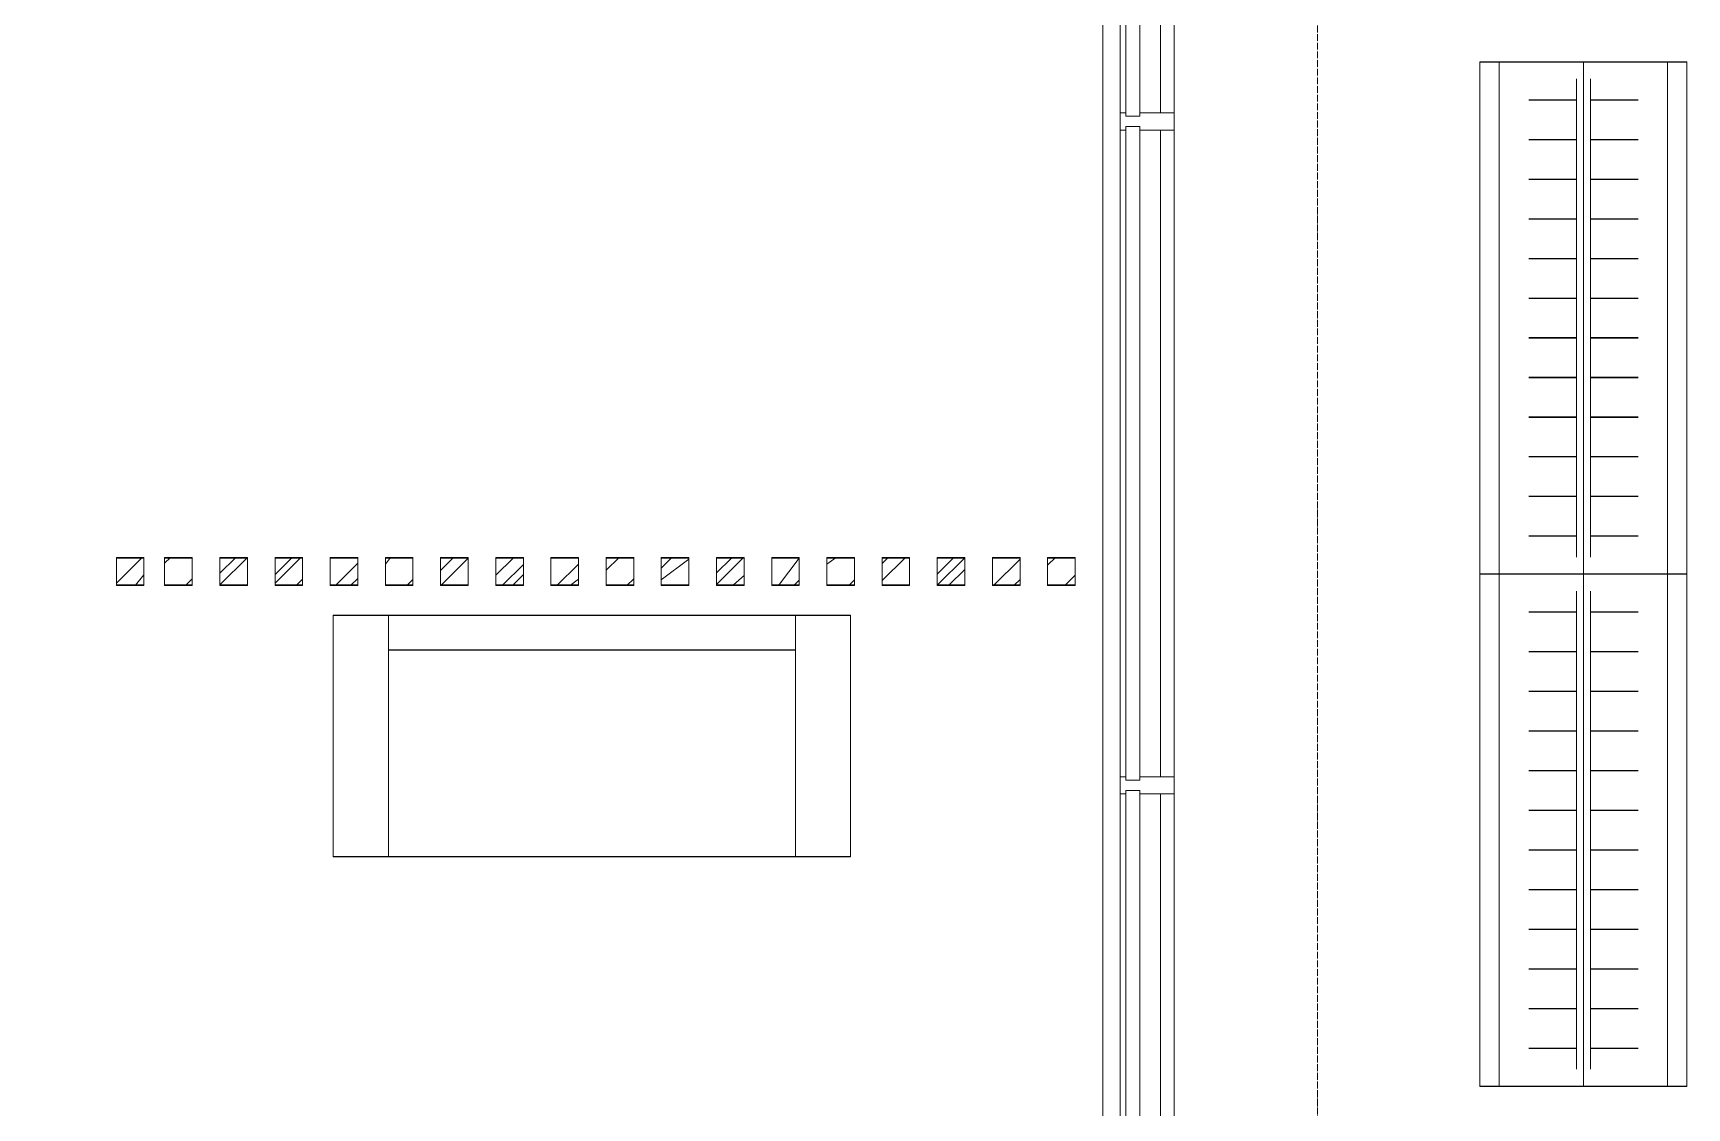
# Model space of a CAD drawing. Header units: millimetres. Extents: x -32 to 417638015, y -35 to 175284279.
# Drawn here: x 416291581 to 416296376, y 175235273 to 175238390 of the extents above; entities that cross this region are included whole.
import ezdxf

# ---------------------------------------------------------------- set-up
doc = ezdxf.new("R2010")
doc.units = ezdxf.units.MM
doc.linetypes.add('ADSK_Линия сетки', pattern=[25, 20, -2.5, 0, -2.5])
for name, color, linetype, lineweight in [('_ЭМ_ТХобщее_слой', 7, 'Continuous', 30), ('Витраж', 7, 'Continuous', 9), ('Ограждение', 7, 'Continuous', 9), ('Оси', 253, 'Continuous', 9), ('Панели витража', 7, 'Continuous', 9), ('Перекрытие', 7, 'Continuous', 18), ('ТХ', 5, 'Continuous', 0), ('ШТРИХОВКА', 252, 'Continuous', 15)]:
    doc.layers.add(name, color=color, linetype=linetype, lineweight=lineweight)
doc.layers.add('ЭОМ_Лотки рабочие', color=5, linetype='Continuous')

# ---------------------------------------------------------------- blocks, each defined once
blk = doc.blocks.new('ТХ 1 этаж.')
at = {"layer": 'Ограждение', "true_color": 0x939598}
h = blk.add_hatch(dxfattribs=at)
h.set_pattern_fill('FP_23', color=252, style=0, pattern_type=2)
h.set_pattern_definition([(45, (7413.678869795811, -1367.477550412412), (-106.0660171779821, 106.0660171779821), [])])
h.paths.add_polyline_path([(25989.35694040495, 3722.754045388079), (26069.35694040492, 3722.754045388079), (26069.35694040492, 3802.754045388137), (25989.35694040495, 3802.754045388137)])
h.paths.add_polyline_path([(35660.67886979587, 3722.754045388079), (35660.67886979587, 3802.754045388079), (35580.67886979587, 3802.754045388079), (35580.67886979587, 3722.754045388079)])
h.paths.add_polyline_path([(26469.35694040498, 3722.754045388079), (26549.35694040495, 3722.754045388079), (26549.35694040495, 3802.754045388137), (26469.35694040498, 3802.754045388137)])
h.paths.add_polyline_path([(26949.35694040495, 3722.754045388079), (27029.35694040492, 3722.754045388079), (27029.35694040492, 3802.754045388137), (26949.35694040495, 3802.754045388137)])
h.paths.add_polyline_path([(36140.67886979587, 3722.754045388079), (36140.67886979587, 3802.754045388079), (36060.6788697959, 3802.754045388079), (36060.6788697959, 3722.754045388079)])
h.paths.add_polyline_path([(26229.35694040498, 3722.754045388079), (26229.35694040498, 3802.754045388137), (26149.35694040492, 3802.754045388137), (26149.35694040492, 3722.754045388079)])
h.paths.add_polyline_path([(36255.37198221427, 3722.754045388079), (36300.67886979584, 3722.754045388079), (36300.67886979584, 3802.754045388079), (36220.67886979587, 3802.754045388079), (36220.67886979587, 3722.754045388079)])
h.paths.add_polyline_path([(35820.67886979587, 3722.754045388079), (35820.67886979587, 3802.754045388079), (35740.6788697959, 3802.754045388079), (35740.6788697959, 3722.754045388079)])
h.paths.add_polyline_path([(26389.35694040492, 3722.754045388079), (26389.35694040492, 3802.754045388137), (26309.35694040495, 3802.754045388137), (26309.35694040495, 3722.754045388079)])
h.paths.add_polyline_path([(26789.35694040498, 3722.754045388079), (26869.35694040495, 3722.754045388079), (26869.35694040495, 3802.754045388137), (26789.35694040498, 3802.754045388137)])
h.paths.add_polyline_path([(35980.67886979584, 3722.754045388079), (35980.67886979584, 3802.754045388079), (35900.67886979587, 3802.754045388079), (35900.67886979587, 3722.754045388079)])
h.paths.add_polyline_path([(36860.67886979584, 3722.754045388079), (36940.67886979587, 3722.754045388079), (36940.67886979587, 3802.754045388079), (36860.67886979584, 3802.754045388079)])
h.paths.add_polyline_path([(26629.35694040495, 3722.754045388079), (26709.35694040492, 3722.754045388079), (26709.35694040492, 3802.754045388137), (26629.35694040495, 3802.754045388137)])
h.paths.add_polyline_path([(37020.67886979584, 3722.754045388079), (37100.67886979587, 3722.754045388079), (37100.67886979587, 3802.754045388079), (37020.67886979584, 3802.754045388079)])
h.paths.add_polyline_path([(37260.67886979587, 3722.754045388079), (37260.67886979587, 3802.754045388079), (37180.67886979584, 3802.754045388079), (37180.67886979584, 3722.754045388079)])
h.paths.add_polyline_path([(27749.35694040498, 3722.754045388079), (27829.35694040495, 3722.754045388079), (27829.35694040495, 3802.754045388079), (27749.35694040498, 3802.754045388079)])
h.paths.add_polyline_path([(36620.67886979584, 3722.754045388079), (36620.67886979584, 3802.754045388079), (36540.67886979587, 3802.754045388079), (36540.67886979587, 3722.754045388079)])
h.paths.add_polyline_path([(27909.35694040492, 3722.754045388079), (27989.35694040492, 3722.754045388079), (27989.35694040492, 3802.754045388079), (27909.35694040492, 3802.754045388079)])
h.paths.add_polyline_path([(28069.35694040498, 3722.754045388079), (28149.35694040495, 3722.754045388079), (28149.35694040495, 3802.754045388079), (28069.35694040498, 3802.754045388079)])
h.paths.add_polyline_path([(36780.67886979587, 3722.754045388079), (36780.67886979587, 3802.754045388079), (36700.6788697959, 3802.754045388079), (36700.6788697959, 3722.754045388079)])
h.paths.add_polyline_path([(28389.35694040495, 3722.754045388079), (28469.35694040492, 3722.754045388079), (28469.35694040492, 3802.754045388079), (28389.35694040495, 3802.754045388079)])
h.paths.add_polyline_path([(36460.67886979587, 3722.754045388079), (36460.67886979587, 3802.754045388079), (36380.67886979587, 3802.754045388079), (36380.67886979587, 3722.754045388079)])
h.paths.add_polyline_path([(28229.35694040492, 3722.754045388079), (28309.35694040492, 3722.754045388079), (28309.35694040492, 3802.754045388079), (28229.35694040492, 3802.754045388079)])
h.paths.add_polyline_path([(34780.67886979584, 3722.754045388079), (34860.6788697959, 3722.754045388079), (34860.6788697959, 3802.754045388079), (34780.67886979584, 3802.754045388079)])
h.paths.add_polyline_path([(28549.35694040492, 3722.754045388079), (28629.35694040492, 3722.754045388079), (28629.35694040492, 3802.754045388079), (28549.35694040492, 3802.754045388079)])
h.paths.add_polyline_path([(35180.6788697959, 3722.754045388079), (35180.6788697959, 3802.754045388079), (35100.6788697959, 3802.754045388079), (35100.6788697959, 3722.754045388079)])
h.paths.add_polyline_path([(27269.35694040492, 3722.754045388079), (27349.35694040492, 3722.754045388079), (27349.35694040492, 3802.754045388079), (27269.35694040492, 3802.754045388079)])
h.paths.add_polyline_path([(35340.67886979584, 3722.754045388079), (35340.67886979584, 3802.754045388079), (35260.67886979587, 3802.754045388079), (35260.67886979587, 3722.754045388079)])
h.paths.add_polyline_path([(27109.35694040498, 3722.754045388079), (27189.35694040495, 3722.754045388079), (27189.35694040495, 3802.754045388079), (27109.35694040498, 3802.754045388079)])
h.paths.add_polyline_path([(35500.67886979587, 3722.754045388079), (35500.67886979587, 3802.754045388079), (35420.6788697959, 3802.754045388079), (35420.6788697959, 3722.754045388079)])
h.paths.add_polyline_path([(27589.35694040492, 3722.754045388079), (27669.35694040492, 3722.754045388079), (27669.35694040492, 3802.754045388079), (27589.35694040492, 3802.754045388079)])
h.paths.add_polyline_path([(35020.67886979584, 3722.754045388079), (35020.67886979584, 3802.754045388079), (34940.67886979587, 3802.754045388079), (34940.67886979587, 3722.754045388079)])
h.paths.add_polyline_path([(34560.67886979587, 3722.754045388079), (34560.67886979587, 3802.754045388079), (34480.6788697959, 3802.754045388079), (34480.6788697959, 3722.754045388079), (34539.42844598548, 3722.754045388079)])
h.paths.add_polyline_path([(27429.35694040498, 3722.754045388079), (27509.35694040495, 3722.754045388079), (27509.35694040495, 3802.754045388079), (27429.35694040498, 3802.754045388079)])
h.paths.add_polyline_path([(34700.67886979587, 3722.754045388079), (34700.67886979587, 3802.754045388079), (34620.67886979587, 3802.754045388079), (34620.67886979587, 3722.754045388079)])
at = {"color": 252, "lineweight": 0, "true_color": 0x939598}
for p, q in [((38734.31006990746, 5240.754045387555), (38434.31006990746, 5240.754045387555)), ((38434.31006990746, 5240.754045387555), (38434.31006990746, 3755.754045387788)), ((38434.31006990746, 5240.754045387555), (38734.31006990746, 5240.754045387555)), ((38490.31006990746, 3755.754045387788), (38490.31006990746, 5240.754045387555)), ((38734.31006990746, 5240.754045387555), (38734.31006990746, 3755.754045387788)), ((38734.31006990746, 5240.754045387555), (38734.31006990746, 3755.754045387788)), ((38734.31006990746, 3755.754045387788), (38734.31006990746, 5240.754045387555)), ((38734.31006990746, 3755.754045387788), (38734.31006990746, 5240.754045387555)), ((38734.31006990746, 5240.754045387555), (39034.31006990746, 5240.754045387555)), ((39034.31006990746, 5240.754045387555), (38734.31006990746, 5240.754045387555)), ((38978.31006990746, 3755.754045387788), (38978.31006990746, 5240.754045387555)), ((39034.31006990746, 5240.754045387555), (39034.31006990746, 3755.754045387788)), ((38714.31006990746, 3805.754045387788), (38714.31006990746, 5190.754045387788)), ((38754.31006990746, 3805.754045387788), (38754.31006990746, 5190.754045387788)), ((38714.31006990746, 5130.754045387788), (38575.68765527196, 5130.754045387788)), ((38754.31006990746, 5130.754045387788), (38892.93248454295, 5130.754045387788)), ((38714.31006990746, 5015.754045387788), (38575.68765527196, 5015.754045387788)), ((38754.31006990746, 5015.754045387788), (38892.93248454295, 5015.754045387788)), ((38714.31006990746, 4900.754045387788), (38575.68765527196, 4900.754045387788)), ((38754.31006990746, 4900.754045387788), (38892.93248454295, 4900.754045387788)), ((38714.31006990746, 4785.754045387788), (38575.68765527196, 4785.754045387788)), ((38754.31006990746, 4785.754045387788), (38892.93248454295, 4785.754045387788)), ((38714.31006990746, 4670.754045387788), (38575.68765527196, 4670.754045387788)), ((38754.31006990746, 4670.754045387788), (38892.93248454295, 4670.754045387788)), ((38714.31006990746, 4555.754045387788), (38575.68765527196, 4555.754045387788)), ((38754.31006990746, 4555.754045387788), (38892.93248454295, 4555.754045387788)), ((38714.31006990746, 4440.754045387788), (38575.68765527196, 4440.754045387788)), ((38754.31006990746, 4440.754045387788), (38892.93248454295, 4440.754045387788)), ((38714.31006990746, 4325.754045387788), (38575.68765527196, 4325.754045387788)), ((38754.31006990746, 4325.754045387788), (38892.93248454295, 4325.754045387788)), ((38714.31006990746, 4210.754045387788), (38575.68765527196, 4210.754045387788)), ((38754.31006990746, 4210.754045387788), (38892.93248454295, 4210.754045387788)), ((38714.31006990746, 4095.754045387788), (38575.68765527196, 4095.754045387788)), ((38754.31006990746, 4095.754045387788), (38892.93248454295, 4095.754045387788)), ((38714.31006990746, 3980.754045387788), (38575.68765527196, 3980.754045387788)), ((38754.31006990746, 3980.754045387788), (38892.93248454295, 3980.754045387788)), ((38714.31006990746, 3865.754045387788), (38575.68765527196, 3865.754045387788)), ((38754.31006990746, 3865.754045387788), (38892.93248454295, 3865.754045387788)), ((38734.31006990743, 3755.754045387788), (38434.31006990743, 3755.754045387788)), ((38434.31006990743, 3755.754045387788), (38434.31006990743, 2270.754045388021)), ((38434.31006990743, 3755.754045387788), (38734.31006990743, 3755.754045387788)), ((38734.31006990746, 3755.754045387788), (38434.31006990746, 3755.754045387788)), ((38490.31006990743, 2270.754045388021), (38490.31006990743, 3755.754045387788)), ((38734.31006990743, 3755.754045387788), (38734.31006990743, 2270.754045388021)), ((38734.31006990743, 3755.754045387788), (38734.31006990743, 2270.754045388021)), ((38734.31006990743, 2270.754045388021), (38734.31006990743, 3755.754045387788)), ((38734.31006990743, 2270.754045388021), (38734.31006990743, 3755.754045387788)), ((38734.31006990743, 3755.754045387788), (39034.31006990743, 3755.754045387788)), ((39034.31006990743, 3755.754045387788), (38734.31006990743, 3755.754045387788)), ((38734.31006990746, 3755.754045387788), (39034.31006990746, 3755.754045387788)), ((38978.31006990743, 2270.754045388021), (38978.31006990743, 3755.754045387788)), ((39034.31006990743, 3755.754045387788), (39034.31006990743, 2270.754045388021)), ((38714.31006990743, 2320.754045388021), (38714.31006990743, 3705.754045388021)), ((38754.31006990743, 2320.754045388021), (38754.31006990743, 3705.754045388021)), ((38714.31006990743, 3645.754045388021), (38575.68765527193, 3645.754045388021)), ((38754.31006990743, 3645.754045388021), (38892.93248454292, 3645.754045388021)), ((38714.31006990743, 3530.754045388021), (38575.68765527193, 3530.754045388021)), ((38754.31006990743, 3530.754045388021), (38892.93248454292, 3530.754045388021)), ((38714.31006990743, 3415.754045388021), (38575.68765527193, 3415.754045388021)), ((38754.31006990743, 3415.754045388021), (38892.93248454292, 3415.754045388021)), ((38714.31006990743, 3300.754045388021), (38575.68765527193, 3300.754045388021)), ((38754.31006990743, 3300.754045388021), (38892.93248454292, 3300.754045388021)), ((38714.31006990743, 3185.754045388021), (38575.68765527193, 3185.754045388021)), ((38754.31006990743, 3185.754045388021), (38892.93248454292, 3185.754045388021)), ((38714.31006990743, 3070.754045388021), (38575.68765527193, 3070.754045388021)), ((38754.31006990743, 3070.754045388021), (38892.93248454292, 3070.754045388021)), ((38714.31006990743, 2955.754045388021), (38575.68765527193, 2955.754045388021)), ((38754.31006990743, 2955.754045388021), (38892.93248454292, 2955.754045388021)), ((38714.31006990743, 2840.754045388021), (38575.68765527193, 2840.754045388021)), ((38754.31006990743, 2840.754045388021), (38892.93248454292, 2840.754045388021)), ((38714.31006990743, 2725.754045388021), (38575.68765527193, 2725.754045388021)), ((38754.31006990743, 2725.754045388021), (38892.93248454292, 2725.754045388021)), ((38714.31006990743, 2610.754045388021), (38575.68765527193, 2610.754045388021)), ((38754.31006990743, 2610.754045388021), (38892.93248454292, 2610.754045388021)), ((38714.31006990743, 2495.754045388021), (38575.68765527193, 2495.754045388021)), ((38754.31006990743, 2495.754045388021), (38892.93248454292, 2495.754045388021)), ((38714.31006990743, 2380.754045388021), (38575.68765527193, 2380.754045388021)), ((38754.31006990743, 2380.754045388021), (38892.93248454292, 2380.754045388021)), ((38734.31006990743, 2270.754045388021), (38434.31006990743, 2270.754045388021)), ((38734.31006990743, 2270.754045388021), (39034.31006990743, 2270.754045388021))]:
    blk.add_line(p, q, dxfattribs=at)
at = {"layer": 'Ограждение', "color": 252, "lineweight": 18, "true_color": 0x939598}
for p, q in [((34560.67886979587, 3802.754045388079), (34480.67886979587, 3802.754045388079)), ((34480.67886979587, 3802.754045388079), (34480.67886979587, 3722.754045388079)), ((34560.67886979587, 3722.754045388079), (34560.67886979587, 3802.754045388079)), ((34700.67886979584, 3802.754045388079), (34620.67886979584, 3802.754045388079)), ((34620.67886979584, 3802.754045388079), (34620.67886979584, 3722.754045388079)), ((34700.67886979584, 3722.754045388079), (34700.67886979584, 3802.754045388079)), ((34860.67886979587, 3802.754045388079), (34780.67886979581, 3802.754045388079)), ((34780.67886979581, 3802.754045388079), (34780.67886979581, 3722.754045388079)), ((34860.67886979587, 3722.754045388079), (34860.67886979587, 3802.754045388079)), ((35020.67886979581, 3802.754045388079), (34940.67886979584, 3802.754045388079)), ((34940.67886979584, 3802.754045388079), (34940.67886979584, 3722.754045388079)), ((35020.67886979581, 3722.754045388079), (35020.67886979581, 3802.754045388079)), ((35180.67886979587, 3802.754045388079), (35100.67886979587, 3802.754045388079)), ((35100.67886979587, 3802.754045388079), (35100.67886979587, 3722.754045388079)), ((35180.67886979587, 3722.754045388079), (35180.67886979587, 3802.754045388079)), ((35340.67886979581, 3802.754045388079), (35260.67886979584, 3802.754045388079)), ((35260.67886979584, 3802.754045388079), (35260.67886979584, 3722.754045388079)), ((35340.67886979581, 3722.754045388079), (35340.67886979581, 3802.754045388079)), ((35500.67886979587, 3802.754045388079), (35420.67886979587, 3802.754045388079)), ((35420.67886979587, 3802.754045388079), (35420.67886979587, 3722.754045388079)), ((35500.67886979587, 3722.754045388079), (35500.67886979587, 3802.754045388079)), ((35660.67886979581, 3802.754045388079), (35580.67886979584, 3802.754045388079)), ((35580.67886979584, 3802.754045388079), (35580.67886979584, 3722.754045388079)), ((35660.67886979581, 3722.754045388079), (35660.67886979581, 3802.754045388079)), ((35820.67886979584, 3802.754045388079), (35740.67886979587, 3802.754045388079)), ((35740.67886979587, 3802.754045388079), (35740.67886979587, 3722.754045388079)), ((35820.67886979584, 3722.754045388079), (35820.67886979584, 3802.754045388079)), ((35980.67886979581, 3802.754045388079), (35900.67886979584, 3802.754045388079)), ((35900.67886979584, 3802.754045388079), (35900.67886979584, 3722.754045388079)), ((35980.67886979581, 3722.754045388079), (35980.67886979581, 3802.754045388079)), ((36140.67886979584, 3802.754045388079), (36060.67886979587, 3802.754045388079)), ((36060.67886979587, 3802.754045388079), (36060.67886979587, 3722.754045388079)), ((36140.67886979584, 3722.754045388079), (36140.67886979584, 3802.754045388079)), ((36300.67886979581, 3802.754045388079), (36220.67886979584, 3802.754045388079)), ((36220.67886979584, 3802.754045388079), (36220.67886979584, 3722.754045388079)), ((36300.67886979581, 3722.754045388079), (36300.67886979581, 3802.754045388079)), ((36460.67886979584, 3802.754045388079), (36380.67886979587, 3802.754045388079)), ((36380.67886979587, 3802.754045388079), (36380.67886979587, 3722.754045388079)), ((36460.67886979584, 3722.754045388079), (36460.67886979584, 3802.754045388079)), ((36620.67886979581, 3802.754045388079), (36540.67886979581, 3802.754045388079)), ((36540.67886979581, 3802.754045388079), (36540.67886979581, 3722.754045388079)), ((36620.67886979581, 3722.754045388079), (36620.67886979581, 3802.754045388079)), ((36780.67886979584, 3802.754045388079), (36700.67886979587, 3802.754045388079)), ((36700.67886979587, 3802.754045388079), (36700.67886979587, 3722.754045388079)), ((36780.67886979584, 3722.754045388079), (36780.67886979584, 3802.754045388079)), ((36940.67886979584, 3802.754045388079), (36860.67886979581, 3802.754045388079)), ((36860.67886979581, 3802.754045388079), (36860.67886979581, 3722.754045388079)), ((36940.67886979584, 3722.754045388079), (36940.67886979584, 3802.754045388079)), ((37100.67886979584, 3802.754045388079), (37020.67886979581, 3802.754045388079)), ((37020.67886979581, 3802.754045388079), (37020.67886979581, 3722.754045388079)), ((37100.67886979584, 3722.754045388079), (37100.67886979584, 3802.754045388079)), ((37260.67886979584, 3802.754045388079), (37180.67886979581, 3802.754045388079)), ((37180.67886979581, 3802.754045388079), (37180.67886979581, 3722.754045388079)), ((37260.67886979584, 3722.754045388079), (37260.67886979584, 3802.754045388079)), ((34480.67886979587, 3722.754045388079), (34560.67886979587, 3722.754045388079)), ((34620.67886979584, 3722.754045388079), (34700.67886979584, 3722.754045388079)), ((34780.67886979581, 3722.754045388079), (34860.67886979587, 3722.754045388079)), ((34940.67886979584, 3722.754045388079), (35020.67886979581, 3722.754045388079)), ((35100.67886979587, 3722.754045388079), (35180.67886979587, 3722.754045388079)), ((35260.67886979584, 3722.754045388079), (35340.67886979581, 3722.754045388079)), ((35420.67886979587, 3722.754045388079), (35500.67886979587, 3722.754045388079)), ((35580.67886979584, 3722.754045388079), (35660.67886979581, 3722.754045388079)), ((35740.67886979587, 3722.754045388079), (35820.67886979584, 3722.754045388079)), ((35900.67886979584, 3722.754045388079), (35980.67886979581, 3722.754045388079)), ((36060.67886979587, 3722.754045388079), (36140.67886979584, 3722.754045388079)), ((36220.67886979584, 3722.754045388079), (36300.67886979581, 3722.754045388079)), ((36380.67886979587, 3722.754045388079), (36460.67886979584, 3722.754045388079)), ((36540.67886979581, 3722.754045388079), (36620.67886979581, 3722.754045388079)), ((36700.67886979587, 3722.754045388079), (36780.67886979584, 3722.754045388079)), ((36860.67886979581, 3722.754045388079), (36940.67886979584, 3722.754045388079)), ((37020.67886979581, 3722.754045388079), (37100.67886979584, 3722.754045388079)), ((37180.67886979581, 3722.754045388079), (37260.67886979584, 3722.754045388079))]:
    blk.add_line(p, q, dxfattribs=at)
at = {"layer": 'ТХ', "color": 252, "true_color": 0x939598}
for p, q in [((35269.35694040492, 2936.012538513751), (35269.35694040492, 3636.012538513751)), ((36449.35694040492, 2936.012538513751), (36449.35694040492, 3636.012538513751)), ((36449.35694040492, 3536.012538513751), (35269.35694040492, 3536.012538513751))]:
    blk.add_line(p, q, dxfattribs=at)
blk.add_lwpolyline([(36609.35694040492, 3636.012538513751), (35109.35694040492, 3636.012538513751), (35109.35694040492, 2936.012538513751), (36609.35694040492, 2936.012538513751)], close=True, dxfattribs=at)
blk = doc.blocks.new('1 этаж')
at = {"layer": 'Ограждение'}
h = blk.add_hatch(dxfattribs=at)
h.set_pattern_fill('FP_23', color=8, style=0, pattern_type=2)
h.set_pattern_definition([(45, (557.2005734382547, 188.9018102923583), (-106.0660171779821, 106.0660171779821), [])])
h.paths.add_polyline_path([(19132.87864404739, 5279.13340609286), (19212.87864404737, 5279.13340609286), (19212.87864404737, 5359.133406092911), (19132.87864404739, 5359.133406092911)])
h.paths.add_polyline_path([(28804.2005734383, 5279.13340609286), (28804.2005734383, 5359.133406092833), (28724.20057343831, 5359.133406092833), (28724.20057343831, 5279.13340609286)])
h.paths.add_polyline_path([(19612.87864404742, 5279.13340609286), (19692.8786440474, 5279.13340609286), (19692.8786440474, 5359.133406092911), (19612.87864404742, 5359.133406092911)])
h.paths.add_polyline_path([(20092.87864404738, 5279.13340609286), (20172.87864404736, 5279.13340609286), (20172.87864404736, 5359.133406092911), (20092.87864404738, 5359.133406092911)])
h.paths.add_polyline_path([(29284.20057343832, 5279.13340609286), (29284.20057343832, 5359.133406092833), (29204.20057343834, 5359.133406092833), (29204.20057343834, 5279.13340609286)])
h.paths.add_polyline_path([(19372.87864404741, 5279.13340609286), (19372.87864404741, 5359.133406092911), (19292.87864404735, 5359.133406092911), (19292.87864404735, 5279.13340609286)])
h.paths.add_polyline_path([(29398.89368585673, 5279.13340609286), (29444.20057343828, 5279.13340609286), (29444.20057343828, 5359.133406092833), (29364.2005734383, 5359.133406092833), (29364.2005734383, 5279.13340609286)])
h.paths.add_polyline_path([(28964.20057343832, 5279.13340609286), (28964.20057343832, 5359.133406092833), (28884.20057343834, 5359.133406092833), (28884.20057343834, 5279.13340609286)])
h.paths.add_polyline_path([(19532.87864404737, 5279.13340609286), (19532.87864404737, 5359.133406092911), (19452.87864404739, 5359.133406092911), (19452.87864404739, 5279.13340609286)])
h.paths.add_polyline_path([(19932.87864404742, 5279.13340609286), (20012.8786440474, 5279.13340609286), (20012.8786440474, 5359.133406092911), (19932.87864404742, 5359.133406092911)])
h.paths.add_polyline_path([(29124.20057343828, 5279.13340609286), (29124.20057343828, 5359.133406092833), (29044.20057343831, 5359.133406092833), (29044.20057343831, 5279.13340609286)])
h.paths.add_polyline_path([(30004.20057343829, 5279.13340609286), (30084.20057343831, 5279.13340609286), (30084.20057343831, 5359.133406092833), (30004.20057343829, 5359.133406092833)])
h.paths.add_polyline_path([(19772.87864404738, 5279.13340609286), (19852.87864404737, 5279.13340609286), (19852.87864404737, 5359.133406092911), (19772.87864404738, 5359.133406092911)])
h.paths.add_polyline_path([(30164.20057343829, 5279.13340609286), (30244.20057343831, 5279.13340609286), (30244.20057343831, 5359.133406092833), (30164.20057343829, 5359.133406092833)])
h.paths.add_polyline_path([(30404.20057343831, 5279.13340609286), (30404.20057343831, 5359.133406092833), (30324.20057343829, 5359.133406092833), (30324.20057343829, 5279.13340609286)])
h.paths.add_polyline_path([(20892.87864404741, 5279.13340609286), (20972.87864404739, 5279.13340609286), (20972.87864404739, 5359.133406092833), (20892.87864404741, 5359.133406092833)])
h.paths.add_polyline_path([(29764.20057343829, 5279.13340609286), (29764.20057343829, 5359.133406092833), (29684.2005734383, 5359.133406092833), (29684.2005734383, 5279.13340609286)])
h.paths.add_polyline_path([(21052.87864404737, 5279.13340609286), (21132.87864404735, 5279.13340609286), (21132.87864404735, 5359.133406092833), (21052.87864404737, 5359.133406092833)])
h.paths.add_polyline_path([(21212.87864404741, 5279.13340609286), (21292.87864404739, 5279.13340609286), (21292.87864404739, 5359.133406092833), (21212.87864404741, 5359.133406092833)])
h.paths.add_polyline_path([(29924.20057343831, 5279.13340609286), (29924.20057343831, 5359.133406092833), (29844.20057343833, 5359.133406092833), (29844.20057343833, 5279.13340609286)])
h.paths.add_polyline_path([(21532.8786440474, 5279.13340609286), (21612.87864404738, 5279.13340609286), (21612.87864404738, 5359.133406092833), (21532.8786440474, 5359.133406092833)])
h.paths.add_polyline_path([(29604.20057343832, 5279.13340609286), (29604.20057343832, 5359.133406092833), (29524.20057343833, 5359.133406092833), (29524.20057343833, 5279.13340609286)])
h.paths.add_polyline_path([(21372.87864404737, 5279.13340609286), (21452.87864404736, 5279.13340609286), (21452.87864404736, 5359.133406092833), (21372.87864404737, 5359.133406092833)])
h.paths.add_polyline_path([(27924.20057343828, 5279.13340609286), (28004.20057343833, 5279.13340609286), (28004.20057343833, 5359.133406092833), (27924.20057343828, 5359.133406092833)])
h.paths.add_polyline_path([(21692.87864404736, 5279.13340609286), (21772.87864404735, 5279.13340609286), (21772.87864404735, 5359.133406092833), (21692.87864404736, 5359.133406092833)])
h.paths.add_polyline_path([(28324.20057343833, 5279.13340609286), (28324.20057343833, 5359.133406092833), (28244.20057343835, 5359.133406092833), (28244.20057343835, 5279.13340609286)])
h.paths.add_polyline_path([(20412.87864404738, 5279.13340609286), (20492.87864404736, 5279.13340609286), (20492.87864404736, 5359.133406092833), (20412.87864404738, 5359.133406092833)])
h.paths.add_polyline_path([(28484.20057343829, 5279.13340609286), (28484.20057343829, 5359.133406092833), (28404.20057343831, 5359.133406092833), (28404.20057343831, 5279.13340609286)])
h.paths.add_polyline_path([(20252.87864404741, 5279.13340609286), (20332.8786440474, 5279.13340609286), (20332.8786440474, 5359.133406092833), (20252.87864404741, 5359.133406092833)])
h.paths.add_polyline_path([(28644.20057343832, 5279.13340609286), (28644.20057343832, 5359.133406092833), (28564.20057343834, 5359.133406092833), (28564.20057343834, 5279.13340609286)])
h.paths.add_polyline_path([(20732.87864404737, 5279.13340609286), (20812.87864404736, 5279.13340609286), (20812.87864404736, 5359.133406092833), (20732.87864404737, 5359.133406092833)])
h.paths.add_polyline_path([(28164.20057343829, 5279.13340609286), (28164.20057343829, 5359.133406092833), (28084.20057343831, 5359.133406092833), (28084.20057343831, 5279.13340609286)])
h.paths.add_polyline_path([(27704.20057343832, 5279.13340609286), (27704.20057343832, 5359.133406092833), (27624.20057343834, 5359.133406092833), (27624.20057343834, 5279.13340609286), (27682.95014962791, 5279.13340609286)])
h.paths.add_polyline_path([(20572.87864404741, 5279.13340609286), (20652.8786440474, 5279.13340609286), (20652.8786440474, 5359.133406092833), (20572.87864404741, 5359.133406092833)])
h.paths.add_polyline_path([(27844.2005734383, 5279.13340609286), (27844.2005734383, 5359.133406092833), (27764.20057343832, 5359.133406092833), (27764.20057343832, 5279.13340609286)])
at = {"layer": 'Витраж', "color": 8}
for p, q in [((30534.20057343828, 6648.122162391271), (30534.20057343828, 8443.122162391268)), ((30651.20057343827, 6648.122162391271), (30651.20057343827, 8443.122162391268)), ((30534.20057343827, 4723.122162391271), (30534.20057343827, 6598.122162391271)), ((30651.20057343827, 4723.122162391271), (30651.20057343827, 6598.122162391271)), ((30534.20057343828, 2878.122162391342), (30534.20057343828, 4673.122162391339)), ((30651.20057343827, 2878.122162391342), (30651.20057343827, 4673.122162391339))]:
    blk.add_line(p, q, dxfattribs=at)
at = {"layer": 'Витраж', "color": 8, "lineweight": 18, "extrusion": (0, 0, -1)}
for p, q in [((30551.20057343825, 6648.122162391283), (30534.20057343824, 6648.122162391283)), ((30534.20057343824, 6648.122162391283), (30534.20057343824, 6598.12216239126)), ((30551.20057343825, 6638.122162391251), (30551.20057343825, 6648.122162391283)), ((30591.20057343825, 6638.122162391251), (30551.20057343825, 6638.122162391251)), ((30691.20057343826, 6648.122162391283), (30591.20057343825, 6648.122162391283)), ((30591.20057343825, 6648.122162391283), (30591.20057343825, 6638.122162391251)), ((30691.20057343826, 6598.12216239126), (30691.20057343826, 6648.122162391283)), ((30534.20057343824, 6598.12216239126), (30551.20057343825, 6598.12216239126)), ((30551.20057343825, 6598.12216239126), (30551.20057343825, 6608.122162391292)), ((30551.20057343825, 6608.122162391292), (30591.20057343824, 6608.122162391292)), ((30591.20057343824, 6608.122162391292), (30591.20057343824, 6598.12216239126)), ((30591.20057343824, 6598.12216239126), (30691.20057343826, 6598.12216239126)), ((30551.20057343825, 4723.122162391283), (30534.20057343824, 4723.122162391283)), ((30534.20057343824, 4723.122162391283), (30534.20057343824, 4673.12216239126)), ((30551.20057343825, 4713.122162391251), (30551.20057343825, 4723.122162391283)), ((30591.20057343825, 4713.122162391251), (30551.20057343825, 4713.122162391251)), ((30691.20057343826, 4723.122162391283), (30591.20057343825, 4723.122162391283)), ((30591.20057343825, 4723.122162391283), (30591.20057343825, 4713.122162391251)), ((30691.20057343826, 4673.12216239126), (30691.20057343826, 4723.122162391283)), ((30534.20057343824, 4673.12216239126), (30551.20057343825, 4673.12216239126)), ((30551.20057343825, 4673.12216239126), (30551.20057343825, 4683.122162391292)), ((30551.20057343825, 4683.122162391292), (30591.20057343824, 4683.122162391292)), ((30591.20057343824, 4683.122162391292), (30591.20057343824, 4673.12216239126)), ((30591.20057343824, 4673.12216239126), (30691.20057343826, 4673.12216239126))]:
    blk.add_line(p, q, dxfattribs=at)
at = {"layer": 'Ограждение', "color": 8, "lineweight": 18}
for p, q in [((27704.2005734383, 5359.133406092833), (27624.20057343832, 5359.133406092833)), ((27624.20057343832, 5359.133406092833), (27624.20057343832, 5279.133406092851)), ((27704.2005734383, 5279.133406092851), (27704.2005734383, 5359.133406092833)), ((27844.20057343827, 5359.133406092833), (27764.20057343829, 5359.133406092833)), ((27764.20057343829, 5359.133406092833), (27764.20057343829, 5279.133406092851)), ((27844.20057343827, 5279.133406092851), (27844.20057343827, 5359.133406092833)), ((28004.20057343831, 5359.133406092833), (27924.20057343825, 5359.133406092833)), ((27924.20057343825, 5359.133406092833), (27924.20057343825, 5279.133406092851)), ((28004.20057343831, 5279.133406092851), (28004.20057343831, 5359.133406092833)), ((28164.20057343827, 5359.133406092833), (28084.20057343829, 5359.133406092833)), ((28084.20057343829, 5359.133406092833), (28084.20057343829, 5279.133406092851)), ((28164.20057343827, 5279.133406092851), (28164.20057343827, 5359.133406092833)), ((28324.2005734383, 5359.133406092833), (28244.20057343832, 5359.133406092833)), ((28244.20057343832, 5359.133406092833), (28244.20057343832, 5279.133406092851)), ((28324.2005734383, 5279.133406092851), (28324.2005734383, 5359.133406092833)), ((28484.20057343827, 5359.133406092833), (28404.20057343828, 5359.133406092833)), ((28404.20057343828, 5359.133406092833), (28404.20057343828, 5279.133406092851)), ((28484.20057343827, 5279.133406092851), (28484.20057343827, 5359.133406092833)), ((28644.2005734383, 5359.133406092833), (28564.20057343832, 5359.133406092833)), ((28564.20057343832, 5359.133406092833), (28564.20057343832, 5279.133406092851)), ((28644.2005734383, 5279.133406092851), (28644.2005734383, 5359.133406092833)), ((28804.20057343826, 5359.133406092833), (28724.20057343828, 5359.133406092833)), ((28724.20057343828, 5359.133406092833), (28724.20057343828, 5279.133406092851)), ((28804.20057343826, 5279.133406092851), (28804.20057343826, 5359.133406092833)), ((28964.20057343829, 5359.133406092833), (28884.20057343831, 5359.133406092833)), ((28884.20057343831, 5359.133406092833), (28884.20057343831, 5279.133406092851)), ((28964.20057343829, 5279.133406092851), (28964.20057343829, 5359.133406092833)), ((29124.20057343826, 5359.133406092833), (29044.20057343828, 5359.133406092833)), ((29044.20057343828, 5359.133406092833), (29044.20057343828, 5279.133406092851)), ((29124.20057343826, 5279.133406092851), (29124.20057343826, 5359.133406092833)), ((29284.20057343829, 5359.133406092833), (29204.20057343831, 5359.133406092833)), ((29204.20057343831, 5359.133406092833), (29204.20057343831, 5279.133406092851)), ((29284.20057343829, 5279.133406092851), (29284.20057343829, 5359.133406092833)), ((29444.20057343825, 5359.133406092833), (29364.20057343827, 5359.133406092833)), ((29364.20057343827, 5359.133406092833), (29364.20057343827, 5279.133406092851)), ((29444.20057343825, 5279.133406092851), (29444.20057343825, 5359.133406092833)), ((29604.20057343829, 5359.133406092833), (29524.20057343831, 5359.133406092833)), ((29524.20057343831, 5359.133406092833), (29524.20057343831, 5279.133406092851)), ((29604.20057343829, 5279.133406092851), (29604.20057343829, 5359.133406092833)), ((29764.20057343825, 5359.133406092833), (29684.20057343827, 5359.133406092833)), ((29684.20057343827, 5359.133406092833), (29684.20057343827, 5279.133406092851)), ((29764.20057343825, 5279.133406092851), (29764.20057343825, 5359.133406092833)), ((29924.20057343828, 5359.133406092833), (29844.2005734383, 5359.133406092833)), ((29844.2005734383, 5359.133406092833), (29844.2005734383, 5279.133406092851)), ((29924.20057343828, 5279.133406092851), (29924.20057343828, 5359.133406092833)), ((30084.20057343828, 5359.133406092833), (30004.20057343827, 5359.133406092833)), ((30004.20057343827, 5359.133406092833), (30004.20057343827, 5279.133406092851)), ((30084.20057343828, 5279.133406092851), (30084.20057343828, 5359.133406092833)), ((30244.20057343828, 5359.133406092833), (30164.20057343826, 5359.133406092833)), ((30164.20057343826, 5359.133406092833), (30164.20057343826, 5279.133406092851)), ((30244.20057343828, 5279.133406092851), (30244.20057343828, 5359.133406092833)), ((30404.20057343828, 5359.133406092833), (30324.20057343826, 5359.133406092833)), ((30324.20057343826, 5359.133406092833), (30324.20057343826, 5279.133406092851)), ((30404.20057343828, 5279.133406092851), (30404.20057343828, 5359.133406092833)), ((27624.20057343832, 5279.133406092851), (27704.2005734383, 5279.133406092851)), ((27764.20057343829, 5279.133406092851), (27844.20057343827, 5279.133406092851)), ((27924.20057343825, 5279.133406092851), (28004.20057343831, 5279.133406092851)), ((28084.20057343829, 5279.133406092851), (28164.20057343827, 5279.133406092851)), ((28244.20057343832, 5279.133406092851), (28324.2005734383, 5279.133406092851)), ((28404.20057343828, 5279.133406092851), (28484.20057343827, 5279.133406092851)), ((28564.20057343832, 5279.133406092851), (28644.2005734383, 5279.133406092851)), ((28724.20057343828, 5279.133406092851), (28804.20057343826, 5279.133406092851)), ((28884.20057343831, 5279.133406092851), (28964.20057343829, 5279.133406092851)), ((29044.20057343828, 5279.133406092851), (29124.20057343826, 5279.133406092851)), ((29204.20057343831, 5279.133406092851), (29284.20057343829, 5279.133406092851)), ((29364.20057343827, 5279.133406092851), (29444.20057343825, 5279.133406092851)), ((29524.20057343831, 5279.133406092851), (29604.20057343829, 5279.133406092851)), ((29684.20057343827, 5279.133406092851), (29764.20057343825, 5279.133406092851)), ((29844.2005734383, 5279.133406092851), (29924.20057343828, 5279.133406092851)), ((30004.20057343827, 5279.133406092851), (30084.20057343828, 5279.133406092851)), ((30164.20057343826, 5279.133406092851), (30244.20057343828, 5279.133406092851)), ((30324.20057343826, 5279.133406092851), (30404.20057343828, 5279.133406092851))]:
    blk.add_line(p, q, dxfattribs=at)
at = {"layer": 'Оси', "color": 8, "linetype": 'ADSK_Линия сетки'}
blk.add_line((31106.76592647669, -4162.595295516339), (31106.76592647677, 44411.90026894394), dxfattribs=at)
at = {"layer": 'Панели витража', "color": 8, "lineweight": 18}
for p, q in [((30551.20057343825, 8453.12216239126), (30551.20057343825, 6638.122162391275)), ((30591.20057343824, 6638.122162391275), (30591.20057343825, 8453.12216239126)), ((30551.20057343825, 6638.122162391275), (30591.20057343824, 6638.122162391275)), ((30551.20057343826, 6608.122162391255), (30551.20057343825, 4713.122162391288)), ((30591.20057343825, 6608.122162391255), (30551.20057343826, 6608.122162391255)), ((30591.20057343824, 4713.122162391288), (30591.20057343825, 6608.122162391255)), ((30551.20057343825, 4713.122162391288), (30591.20057343824, 4713.122162391288)), ((30551.20057343825, 4683.122162391264), (30551.20057343825, 2868.122162391279)), ((30591.20057343825, 4683.122162391264), (30551.20057343825, 4683.122162391264)), ((30591.20057343824, 2868.122162391278), (30591.20057343825, 4683.122162391264))]:
    blk.add_line(p, q, dxfattribs=at)
at = {"layer": 'Перекрытие', "color": 8}
for p, q in [((30484.20057343825, 2847.133406092846), (30484.20057343825, 8482.11091868969)), ((30691.20057343825, 8443.122162391242), (30691.20057343825, 6648.122162391286)), ((30691.20057343825, 6598.122162391264), (30691.20057343825, 4723.122162391284)), ((30691.20057343825, 4673.122162391264), (30691.20057343825, 2878.122162391297))]:
    blk.add_line(p, q, dxfattribs=at)
at = {"layer": 'ЭОМ_Лотки рабочие'}
blk.add_blockref('ТХ 1 этаж.', (-6856.491728035588, 1554.379405807718), dxfattribs=at)
blk = doc.blocks.new('_ЭМ_ТХ2_1этаж')
at = {"layer": 'Ограждение', "true_color": 0x939598}
h = blk.add_hatch(dxfattribs=at)
h.set_pattern_fill('FP_23', color=252, style=0, pattern_type=2)
h.set_pattern_definition([(45, (118561.5697493191, -70560.9888193736), (-106.0660171779821, 106.0660171779821), [])])
h.paths.add_polyline_path([(137137.2478199282, -65470.75722357309), (137217.2478199282, -65470.75722357309), (137217.2478199282, -65390.75722357305), (137137.2478199282, -65390.75722357305)])
h.paths.add_polyline_path([(146808.5697493191, -65470.75722357309), (146808.5697493191, -65390.75722357312), (146728.5697493191, -65390.75722357312), (146728.5697493191, -65470.75722357309)])
h.paths.add_polyline_path([(137617.2478199282, -65470.75722357309), (137697.2478199282, -65470.75722357309), (137697.2478199282, -65390.75722357305), (137617.2478199282, -65390.75722357305)])
h.paths.add_polyline_path([(138097.2478199282, -65470.75722357309), (138177.2478199282, -65470.75722357309), (138177.2478199282, -65390.75722357305), (138097.2478199282, -65390.75722357305)])
h.paths.add_polyline_path([(147288.5697493191, -65470.75722357309), (147288.5697493191, -65390.75722357312), (147208.5697493191, -65390.75722357312), (147208.5697493191, -65470.75722357309)])
h.paths.add_polyline_path([(137377.2478199282, -65470.75722357309), (137377.2478199282, -65390.75722357305), (137297.2478199282, -65390.75722357305), (137297.2478199282, -65470.75722357309)])
h.paths.add_polyline_path([(147403.2628617375, -65470.75722357309), (147448.5697493191, -65470.75722357309), (147448.5697493191, -65390.75722357312), (147368.5697493191, -65390.75722357312), (147368.5697493191, -65470.75722357309)])
h.paths.add_polyline_path([(146968.5697493191, -65470.75722357309), (146968.5697493191, -65390.75722357312), (146888.5697493191, -65390.75722357312), (146888.5697493191, -65470.75722357309)])
h.paths.add_polyline_path([(137537.2478199282, -65470.75722357309), (137537.2478199282, -65390.75722357305), (137457.2478199282, -65390.75722357305), (137457.2478199282, -65470.75722357309)])
h.paths.add_polyline_path([(137937.2478199282, -65470.75722357309), (138017.2478199282, -65470.75722357309), (138017.2478199282, -65390.75722357305), (137937.2478199282, -65390.75722357305)])
h.paths.add_polyline_path([(147128.5697493191, -65470.75722357309), (147128.5697493191, -65390.75722357312), (147048.5697493191, -65390.75722357312), (147048.5697493191, -65470.75722357309)])
h.paths.add_polyline_path([(148008.5697493191, -65470.75722357309), (148088.5697493191, -65470.75722357309), (148088.5697493191, -65390.75722357312), (148008.5697493191, -65390.75722357312)])
h.paths.add_polyline_path([(137777.2478199282, -65470.75722357309), (137857.2478199282, -65470.75722357309), (137857.2478199282, -65390.75722357305), (137777.2478199282, -65390.75722357305)])
h.paths.add_polyline_path([(148168.5697493191, -65470.75722357309), (148248.5697493191, -65470.75722357309), (148248.5697493191, -65390.75722357312), (148168.5697493191, -65390.75722357312)])
h.paths.add_polyline_path([(148408.5697493191, -65470.75722357309), (148408.5697493191, -65390.75722357312), (148328.5697493191, -65390.75722357312), (148328.5697493191, -65470.75722357309)])
h.paths.add_polyline_path([(138897.2478199282, -65470.75722357309), (138977.2478199282, -65470.75722357309), (138977.2478199282, -65390.75722357312), (138897.2478199282, -65390.75722357312)])
h.paths.add_polyline_path([(147768.5697493191, -65470.75722357309), (147768.5697493191, -65390.75722357312), (147688.5697493191, -65390.75722357312), (147688.5697493191, -65470.75722357309)])
h.paths.add_polyline_path([(139057.2478199282, -65470.75722357309), (139137.2478199282, -65470.75722357309), (139137.2478199282, -65390.75722357312), (139057.2478199282, -65390.75722357312)])
h.paths.add_polyline_path([(139217.2478199282, -65470.75722357309), (139297.2478199282, -65470.75722357309), (139297.2478199282, -65390.75722357312), (139217.2478199282, -65390.75722357312)])
h.paths.add_polyline_path([(147928.5697493191, -65470.75722357309), (147928.5697493191, -65390.75722357312), (147848.5697493191, -65390.75722357312), (147848.5697493191, -65470.75722357309)])
h.paths.add_polyline_path([(139537.2478199282, -65470.75722357309), (139617.2478199282, -65470.75722357309), (139617.2478199282, -65390.75722357312), (139537.2478199282, -65390.75722357312)])
h.paths.add_polyline_path([(147608.5697493191, -65470.75722357309), (147608.5697493191, -65390.75722357312), (147528.5697493191, -65390.75722357312), (147528.5697493191, -65470.75722357309)])
h.paths.add_polyline_path([(139377.2478199282, -65470.75722357309), (139457.2478199282, -65470.75722357309), (139457.2478199282, -65390.75722357312), (139377.2478199282, -65390.75722357312)])
h.paths.add_polyline_path([(145928.5697493191, -65470.75722357309), (146008.5697493191, -65470.75722357309), (146008.5697493191, -65390.75722357312), (145928.5697493191, -65390.75722357312)])
h.paths.add_polyline_path([(139697.2478199282, -65470.75722357309), (139777.2478199282, -65470.75722357309), (139777.2478199282, -65390.75722357312), (139697.2478199282, -65390.75722357312)])
h.paths.add_polyline_path([(146328.5697493191, -65470.75722357309), (146328.5697493191, -65390.75722357312), (146248.5697493191, -65390.75722357312), (146248.5697493191, -65470.75722357309)])
h.paths.add_polyline_path([(138417.2478199282, -65470.75722357309), (138497.2478199282, -65470.75722357309), (138497.2478199282, -65390.75722357312), (138417.2478199282, -65390.75722357312)])
h.paths.add_polyline_path([(146488.5697493191, -65470.75722357309), (146488.5697493191, -65390.75722357312), (146408.5697493191, -65390.75722357312), (146408.5697493191, -65470.75722357309)])
h.paths.add_polyline_path([(138257.2478199282, -65470.75722357309), (138337.2478199282, -65470.75722357309), (138337.2478199282, -65390.75722357312), (138257.2478199282, -65390.75722357312)])
h.paths.add_polyline_path([(146648.5697493191, -65470.75722357309), (146648.5697493191, -65390.75722357312), (146568.5697493191, -65390.75722357312), (146568.5697493191, -65470.75722357309)])
h.paths.add_polyline_path([(138737.2478199282, -65470.75722357309), (138817.2478199282, -65470.75722357309), (138817.2478199282, -65390.75722357312), (138737.2478199282, -65390.75722357312)])
h.paths.add_polyline_path([(146168.5697493191, -65470.75722357309), (146168.5697493191, -65390.75722357312), (146088.5697493191, -65390.75722357312), (146088.5697493191, -65470.75722357309)])
h.paths.add_polyline_path([(145708.5697493191, -65470.75722357309), (145708.5697493191, -65390.75722357312), (145628.5697493191, -65390.75722357312), (145628.5697493191, -65470.75722357309), (145687.3193255087, -65470.75722357309)])
h.paths.add_polyline_path([(138577.2478199282, -65470.75722357309), (138657.2478199282, -65470.75722357309), (138657.2478199282, -65390.75722357312), (138577.2478199282, -65390.75722357312)])
h.paths.add_polyline_path([(145848.5697493191, -65470.75722357309), (145848.5697493191, -65390.75722357312), (145768.5697493191, -65390.75722357312), (145768.5697493191, -65470.75722357309)])
at = {"color": 252, "lineweight": 0, "true_color": 0x939598}
for p, q in [((149882.2009494307, -63952.75722357363), (149582.2009494307, -63952.75722357363)), ((149582.2009494307, -63952.75722357363), (149582.2009494307, -65437.7572235734)), ((149582.2009494307, -63952.75722357363), (149882.2009494307, -63952.75722357363)), ((149638.2009494307, -65437.7572235734), (149638.2009494307, -63952.75722357363)), ((149882.2009494307, -63952.75722357363), (149882.2009494307, -65437.7572235734)), ((149882.2009494307, -63952.75722357363), (149882.2009494307, -65437.7572235734)), ((149882.2009494307, -65437.7572235734), (149882.2009494307, -63952.75722357363)), ((149882.2009494307, -65437.7572235734), (149882.2009494307, -63952.75722357363)), ((149882.2009494307, -63952.75722357363), (150182.2009494307, -63952.75722357363)), ((150182.2009494307, -63952.75722357363), (149882.2009494307, -63952.75722357363)), ((150126.2009494307, -65437.7572235734), (150126.2009494307, -63952.75722357363)), ((150182.2009494307, -63952.75722357363), (150182.2009494307, -65437.7572235734)), ((149862.2009494307, -65387.75722357338), (149862.2009494307, -64002.7572235734)), ((149902.2009494307, -65387.75722357338), (149902.2009494307, -64002.7572235734)), ((149862.2009494307, -64062.7572235734), (149723.5785347952, -64062.7572235734)), ((149902.2009494307, -64062.7572235734), (150040.8233640662, -64062.7572235734)), ((149862.2009494307, -64177.7572235734), (149723.5785347952, -64177.7572235734)), ((149902.2009494307, -64177.7572235734), (150040.8233640662, -64177.7572235734)), ((149862.2009494307, -64292.75722357338), (149723.5785347952, -64292.75722357338)), ((149902.2009494307, -64292.75722357338), (150040.8233640662, -64292.75722357338)), ((149862.2009494307, -64407.7572235734), (149723.5785347952, -64407.7572235734)), ((149902.2009494307, -64407.7572235734), (150040.8233640662, -64407.7572235734)), ((149862.2009494307, -64522.7572235734), (149723.5785347952, -64522.7572235734)), ((149902.2009494307, -64522.7572235734), (150040.8233640662, -64522.7572235734)), ((149862.2009494307, -64637.75722357338), (149723.5785347952, -64637.75722357338)), ((149902.2009494307, -64637.75722357338), (150040.8233640662, -64637.75722357338)), ((149862.2009494307, -64752.7572235734), (149723.5785347952, -64752.7572235734)), ((149902.2009494307, -64752.7572235734), (150040.8233640662, -64752.7572235734)), ((149862.2009494307, -64867.75722357338), (149723.5785347952, -64867.75722357338)), ((149902.2009494307, -64867.75722357338), (150040.8233640662, -64867.75722357338)), ((149862.2009494307, -64982.75722357338), (149723.5785347952, -64982.75722357338)), ((149902.2009494307, -64982.75722357338), (150040.8233640662, -64982.75722357338)), ((149862.2009494307, -65097.7572235734), (149723.5785347952, -65097.7572235734)), ((149902.2009494307, -65097.7572235734), (150040.8233640662, -65097.7572235734)), ((149862.2009494307, -65212.7572235734), (149723.5785347952, -65212.7572235734)), ((149902.2009494307, -65212.7572235734), (150040.8233640662, -65212.7572235734)), ((149862.2009494307, -65327.75722357338), (149723.5785347952, -65327.75722357338)), ((149902.2009494307, -65327.75722357338), (150040.8233640662, -65327.75722357338)), ((149882.2009494307, -65437.7572235734), (149582.2009494307, -65437.7572235734)), ((149582.2009494307, -65437.7572235734), (149582.2009494307, -66922.75722357316)), ((149582.2009494307, -65437.7572235734), (149882.2009494307, -65437.7572235734)), ((149882.2009494307, -65437.7572235734), (149582.2009494307, -65437.7572235734)), ((149638.2009494307, -66922.75722357316), (149638.2009494307, -65437.7572235734)), ((149882.2009494307, -65437.7572235734), (149882.2009494307, -66922.75722357316)), ((149882.2009494307, -65437.7572235734), (149882.2009494307, -66922.75722357316)), ((149882.2009494307, -66922.75722357316), (149882.2009494307, -65437.7572235734)), ((149882.2009494307, -66922.75722357316), (149882.2009494307, -65437.7572235734)), ((149882.2009494307, -65437.7572235734), (150182.2009494307, -65437.7572235734)), ((150182.2009494307, -65437.7572235734), (149882.2009494307, -65437.7572235734)), ((149882.2009494307, -65437.7572235734), (150182.2009494307, -65437.7572235734)), ((150126.2009494307, -66922.75722357316), (150126.2009494307, -65437.7572235734)), ((150182.2009494307, -65437.7572235734), (150182.2009494307, -66922.75722357316)), ((149862.2009494307, -66872.75722357315), (149862.2009494307, -65487.75722357316)), ((149902.2009494307, -66872.75722357315), (149902.2009494307, -65487.75722357316)), ((149862.2009494307, -65547.75722357316), (149723.5785347952, -65547.75722357316)), ((149902.2009494307, -65547.75722357316), (150040.8233640662, -65547.75722357316)), ((149862.2009494307, -65662.75722357316), (149723.5785347952, -65662.75722357316)), ((149902.2009494307, -65662.75722357316), (150040.8233640662, -65662.75722357316)), ((149862.2009494307, -65777.75722357315), (149723.5785347952, -65777.75722357315)), ((149902.2009494307, -65777.75722357315), (150040.8233640662, -65777.75722357315)), ((149862.2009494307, -65892.75722357316), (149723.5785347952, -65892.75722357316)), ((149902.2009494307, -65892.75722357316), (150040.8233640662, -65892.75722357316)), ((149862.2009494307, -66007.75722357316), (149723.5785347952, -66007.75722357316)), ((149902.2009494307, -66007.75722357316), (150040.8233640662, -66007.75722357316)), ((149862.2009494307, -66122.75722357315), (149723.5785347952, -66122.75722357315)), ((149902.2009494307, -66122.75722357315), (150040.8233640662, -66122.75722357315)), ((149862.2009494307, -66237.75722357316), (149723.5785347952, -66237.75722357316)), ((149902.2009494307, -66237.75722357316), (150040.8233640662, -66237.75722357316)), ((149862.2009494307, -66352.75722357315), (149723.5785347952, -66352.75722357315)), ((149902.2009494307, -66352.75722357315), (150040.8233640662, -66352.75722357315)), ((149862.2009494307, -66467.75722357315), (149723.5785347952, -66467.75722357315)), ((149902.2009494307, -66467.75722357315), (150040.8233640662, -66467.75722357315)), ((149862.2009494307, -66582.75722357316), (149723.5785347952, -66582.75722357316)), ((149902.2009494307, -66582.75722357316), (150040.8233640662, -66582.75722357316)), ((149862.2009494307, -66697.75722357316), (149723.5785347952, -66697.75722357316)), ((149902.2009494307, -66697.75722357316), (150040.8233640662, -66697.75722357316)), ((149862.2009494307, -66812.75722357315), (149723.5785347952, -66812.75722357315)), ((149902.2009494307, -66812.75722357315), (150040.8233640662, -66812.75722357315)), ((149882.2009494307, -66922.75722357316), (149582.2009494307, -66922.75722357316)), ((149882.2009494307, -66922.75722357316), (150182.2009494307, -66922.75722357316))]:
    blk.add_line(p, q, dxfattribs=at)
at = {"layer": 'Ограждение', "color": 252, "lineweight": 18, "true_color": 0x939598}
for p, q in [((145708.5697493191, -65390.75722357312), (145628.5697493191, -65390.75722357312)), ((145628.5697493191, -65390.75722357312), (145628.5697493191, -65470.75722357311)), ((145708.5697493191, -65470.75722357311), (145708.5697493191, -65390.75722357312)), ((145848.5697493191, -65390.75722357312), (145768.5697493191, -65390.75722357312)), ((145768.5697493191, -65390.75722357312), (145768.5697493191, -65470.75722357311)), ((145848.5697493191, -65470.75722357311), (145848.5697493191, -65390.75722357312)), ((146008.5697493191, -65390.75722357312), (145928.5697493191, -65390.75722357312)), ((145928.5697493191, -65390.75722357312), (145928.5697493191, -65470.75722357311)), ((146008.5697493191, -65470.75722357311), (146008.5697493191, -65390.75722357312)), ((146168.5697493191, -65390.75722357312), (146088.5697493191, -65390.75722357312)), ((146088.5697493191, -65390.75722357312), (146088.5697493191, -65470.75722357311)), ((146168.5697493191, -65470.75722357311), (146168.5697493191, -65390.75722357312)), ((146328.5697493191, -65390.75722357312), (146248.5697493191, -65390.75722357312)), ((146248.5697493191, -65390.75722357312), (146248.5697493191, -65470.75722357311)), ((146328.5697493191, -65470.75722357311), (146328.5697493191, -65390.75722357312)), ((146488.5697493191, -65390.75722357312), (146408.5697493191, -65390.75722357312)), ((146408.5697493191, -65390.75722357312), (146408.5697493191, -65470.75722357311)), ((146488.5697493191, -65470.75722357311), (146488.5697493191, -65390.75722357312)), ((146648.5697493191, -65390.75722357312), (146568.5697493191, -65390.75722357312)), ((146568.5697493191, -65390.75722357312), (146568.5697493191, -65470.75722357311)), ((146648.5697493191, -65470.75722357311), (146648.5697493191, -65390.75722357312)), ((146808.5697493191, -65390.75722357312), (146728.5697493191, -65390.75722357312)), ((146728.5697493191, -65390.75722357312), (146728.5697493191, -65470.75722357311)), ((146808.5697493191, -65470.75722357311), (146808.5697493191, -65390.75722357312)), ((146968.5697493191, -65390.75722357312), (146888.5697493191, -65390.75722357312)), ((146888.5697493191, -65390.75722357312), (146888.5697493191, -65470.75722357311)), ((146968.5697493191, -65470.75722357311), (146968.5697493191, -65390.75722357312)), ((147128.5697493191, -65390.75722357312), (147048.5697493191, -65390.75722357312)), ((147048.5697493191, -65390.75722357312), (147048.5697493191, -65470.75722357311)), ((147128.5697493191, -65470.75722357311), (147128.5697493191, -65390.75722357312)), ((147288.5697493191, -65390.75722357312), (147208.5697493191, -65390.75722357312)), ((147208.5697493191, -65390.75722357312), (147208.5697493191, -65470.75722357311)), ((147288.5697493191, -65470.75722357311), (147288.5697493191, -65390.75722357312)), ((147448.5697493191, -65390.75722357312), (147368.5697493191, -65390.75722357312)), ((147368.5697493191, -65390.75722357312), (147368.5697493191, -65470.75722357311)), ((147448.5697493191, -65470.75722357311), (147448.5697493191, -65390.75722357312)), ((147608.5697493191, -65390.75722357312), (147528.5697493191, -65390.75722357312)), ((147528.5697493191, -65390.75722357312), (147528.5697493191, -65470.75722357311)), ((147608.5697493191, -65470.75722357311), (147608.5697493191, -65390.75722357312)), ((147768.5697493191, -65390.75722357312), (147688.5697493191, -65390.75722357312)), ((147688.5697493191, -65390.75722357312), (147688.5697493191, -65470.75722357311)), ((147768.5697493191, -65470.75722357311), (147768.5697493191, -65390.75722357312)), ((147928.5697493191, -65390.75722357312), (147848.5697493191, -65390.75722357312)), ((147848.5697493191, -65390.75722357312), (147848.5697493191, -65470.75722357311)), ((147928.5697493191, -65470.75722357311), (147928.5697493191, -65390.75722357312)), ((148088.5697493191, -65390.75722357312), (148008.5697493191, -65390.75722357312)), ((148008.5697493191, -65390.75722357312), (148008.5697493191, -65470.75722357311)), ((148088.5697493191, -65470.75722357311), (148088.5697493191, -65390.75722357312)), ((148248.5697493191, -65390.75722357312), (148168.5697493191, -65390.75722357312)), ((148168.5697493191, -65390.75722357312), (148168.5697493191, -65470.75722357311)), ((148248.5697493191, -65470.75722357311), (148248.5697493191, -65390.75722357312)), ((148408.5697493191, -65390.75722357312), (148328.5697493191, -65390.75722357312)), ((148328.5697493191, -65390.75722357312), (148328.5697493191, -65470.75722357311)), ((148408.5697493191, -65470.75722357311), (148408.5697493191, -65390.75722357312)), ((145628.5697493191, -65470.75722357311), (145708.5697493191, -65470.75722357311)), ((145768.5697493191, -65470.75722357311), (145848.5697493191, -65470.75722357311)), ((145928.5697493191, -65470.75722357311), (146008.5697493191, -65470.75722357311)), ((146088.5697493191, -65470.75722357311), (146168.5697493191, -65470.75722357311)), ((146248.5697493191, -65470.75722357311), (146328.5697493191, -65470.75722357311)), ((146408.5697493191, -65470.75722357311), (146488.5697493191, -65470.75722357311)), ((146568.5697493191, -65470.75722357311), (146648.5697493191, -65470.75722357311)), ((146728.5697493191, -65470.75722357311), (146808.5697493191, -65470.75722357311)), ((146888.5697493191, -65470.75722357311), (146968.5697493191, -65470.75722357311)), ((147048.5697493191, -65470.75722357311), (147128.5697493191, -65470.75722357311)), ((147208.5697493191, -65470.75722357311), (147288.5697493191, -65470.75722357311)), ((147368.5697493191, -65470.75722357311), (147448.5697493191, -65470.75722357311)), ((147528.5697493191, -65470.75722357311), (147608.5697493191, -65470.75722357311)), ((147688.5697493191, -65470.75722357311), (147768.5697493191, -65470.75722357311)), ((147848.5697493191, -65470.75722357311), (147928.5697493191, -65470.75722357311)), ((148008.5697493191, -65470.75722357311), (148088.5697493191, -65470.75722357311)), ((148168.5697493191, -65470.75722357311), (148248.5697493191, -65470.75722357311)), ((148328.5697493191, -65470.75722357311), (148408.5697493191, -65470.75722357311))]:
    blk.add_line(p, q, dxfattribs=at)
at = {"layer": 'ТХ', "color": 252, "true_color": 0x939598}
for p, q in [((146417.2478199282, -66257.49873044742), (146417.2478199282, -65557.49873044742)), ((147597.2478199282, -66257.49873044742), (147597.2478199282, -65557.49873044742)), ((147597.2478199282, -65657.49873044742), (146417.2478199282, -65657.49873044742))]:
    blk.add_line(p, q, dxfattribs=at)
blk.add_lwpolyline([(147757.2478199282, -65557.49873044742), (146257.2478199282, -65557.49873044742), (146257.2478199282, -66257.49873044742), (147757.2478199282, -66257.49873044742)], close=True, dxfattribs=at)

msp = doc.modelspace()

# ---------------------------------------------------------------- block references
at = {"layer": '_ЭМ_ТХобщее_слой', "lineweight": 50}
msp.add_blockref('_ЭМ_ТХ2_1этаж', (416146193.7251987, 175302259.5538031), dxfattribs=at)
at = {"layer": 'ШТРИХОВКА'}
msp.add_blockref('1 этаж', (416264198.1010904, 175231510.6631508), dxfattribs=at)

doc.saveas('drawing.dxf')
